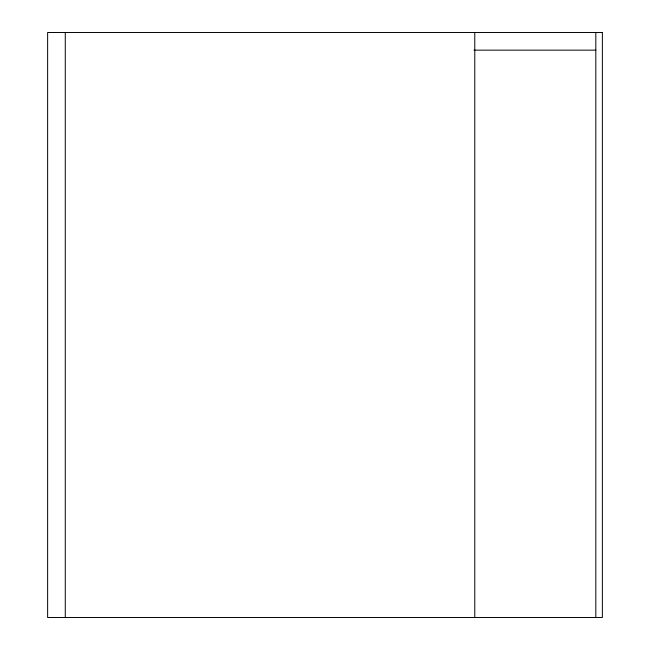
<?xml version="1.0" encoding="UTF-8"?>
<svg xmlns="http://www.w3.org/2000/svg" width="650" height="650" viewBox="0 0 650 650"><rect width="100%" height="100%" fill="white"/><g stroke="black" fill="none" stroke-linecap="round" stroke-linejoin="round"><path stroke-width="0.97" d="M473.964 50.148L595.814 50.148M595.814 32.5L595.814 617.5M474.776 32.5L474.776 617.5M65.276 32.5L65.276 617.5M602.371 32.5L47.629 32.5L47.629 617.5L602.371 617.5L602.371 32.5"/></g></svg>
